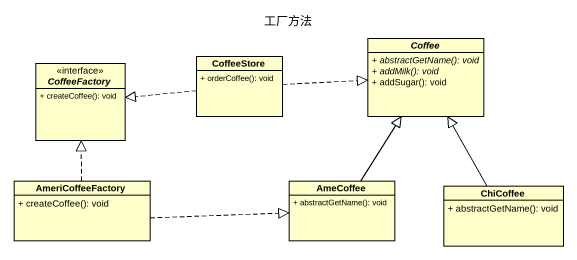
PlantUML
@startuml
title 工厂方法
hide circle
hide empty members
skinparam classAttributeIconSize 0
interface CoffeeFactory {
  + createCoffee(): void
}
class CoffeeStore {
  + orderCoffee(): void
}
abstract class Coffee {
  {abstract} + abstractGetName(): void
  {abstract} + addMilk(): void
  + addSugar(): void
}
class AmeriCoffeeFactory {
  + createCoffee(): void
}
class AmeCoffee {
  + abstractGetName(): void
}
class ChiCoffee {
  + abstractGetName(): void
}
CoffeeStore .left.|> CoffeeFactory
CoffeeStore .right.|> Coffee
AmeriCoffeeFactory .up.|> CoffeeFactory
AmeriCoffeeFactory .right.|> AmeCoffee
AmeCoffee -up-|> Coffee
ChiCoffee -up-|> Coffee
@enduml
